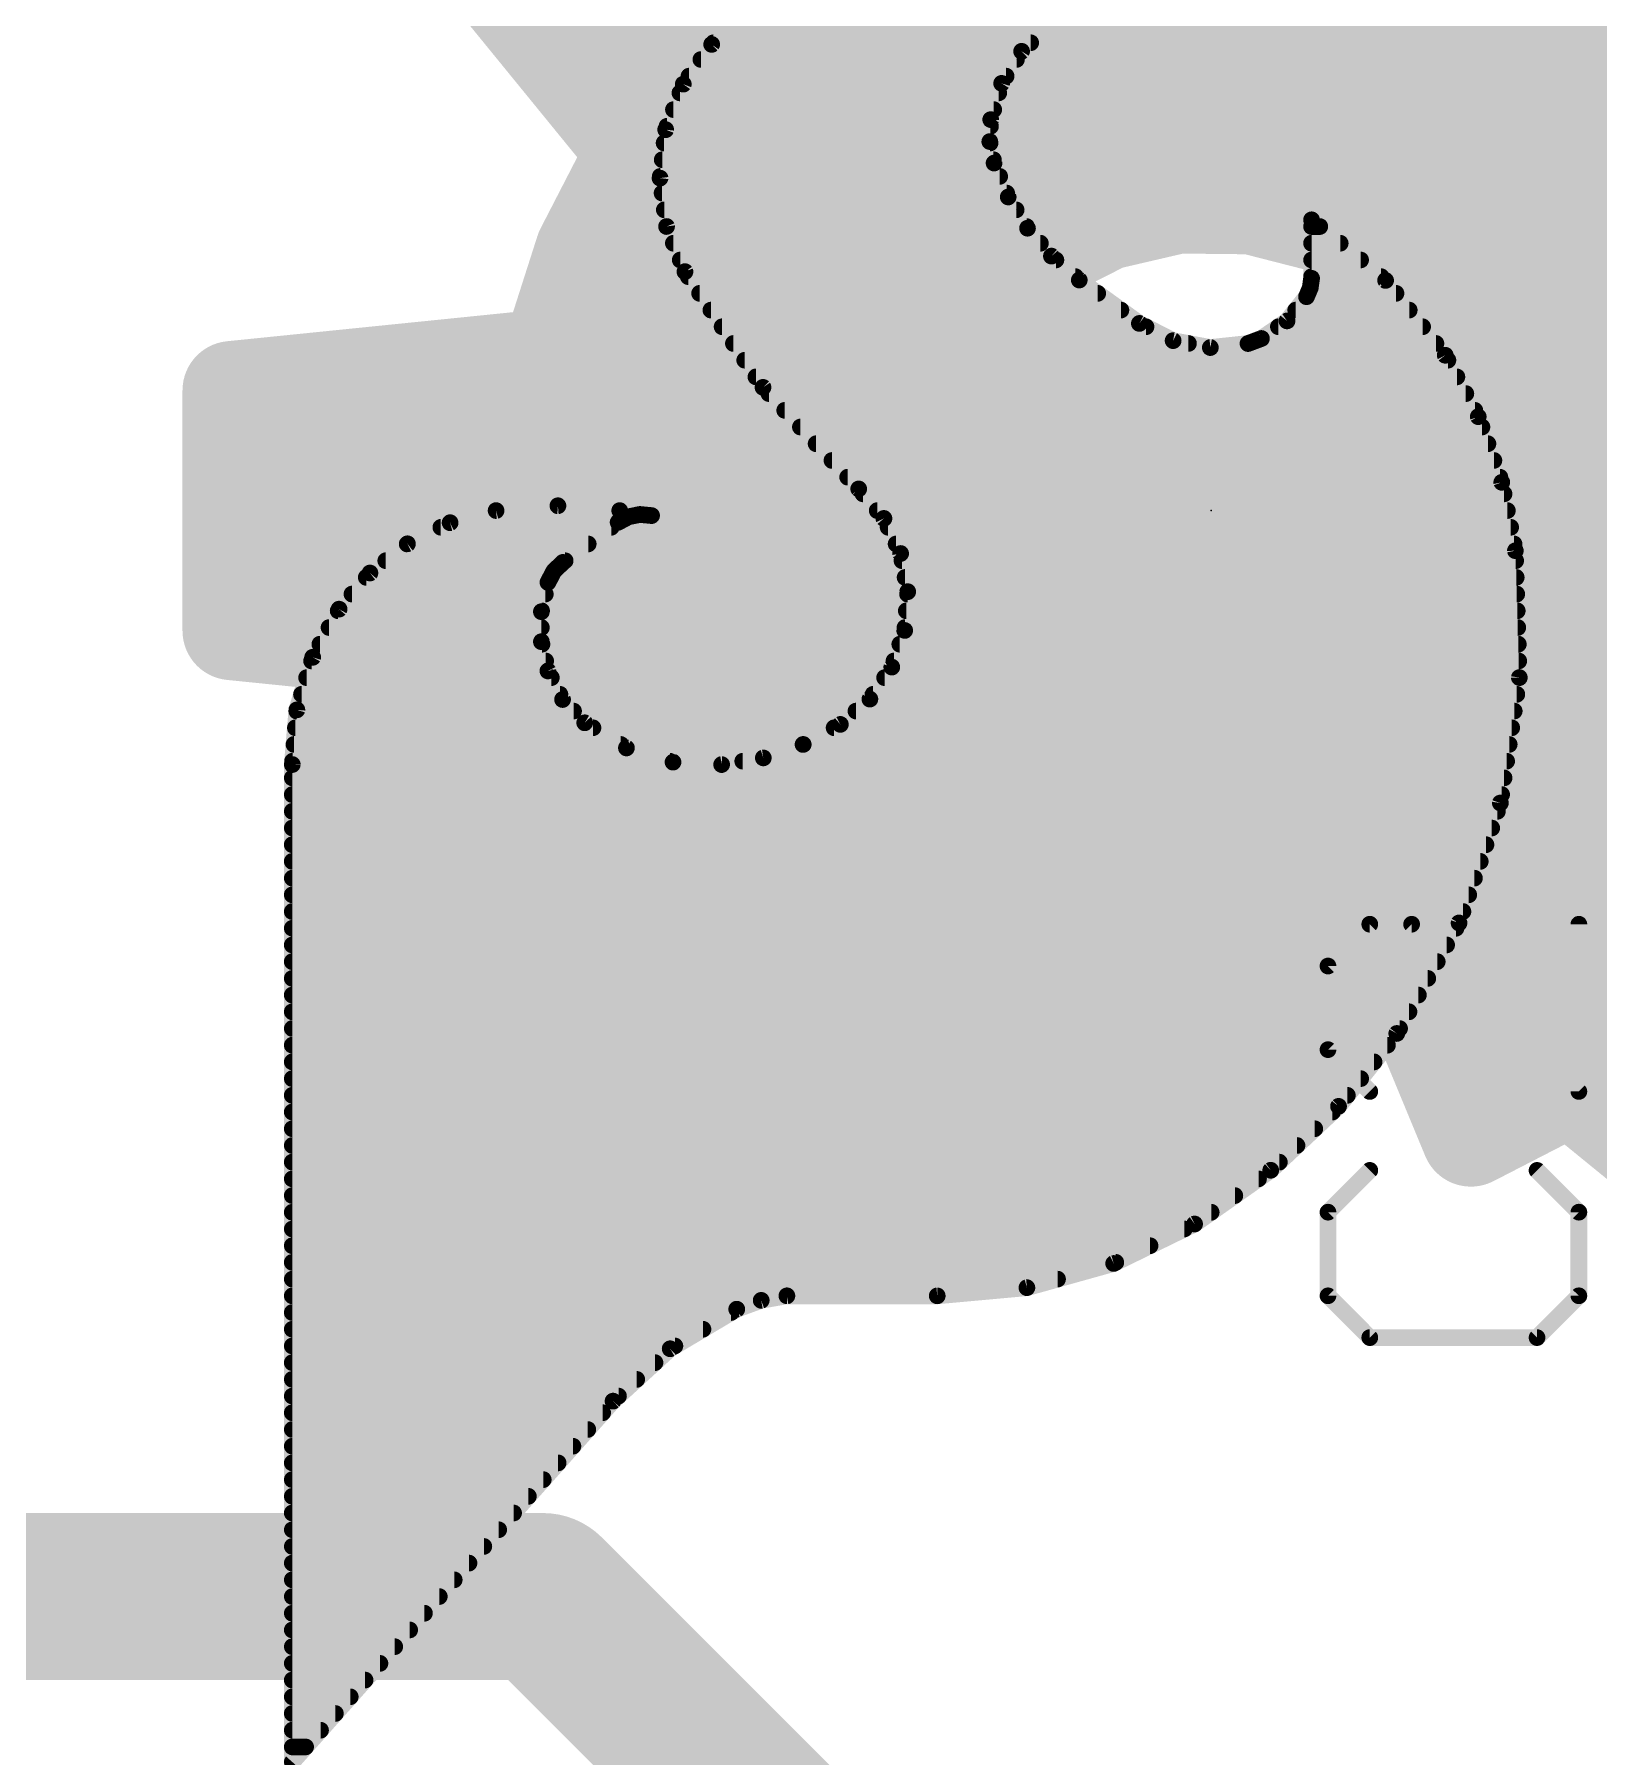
# Model space of a CAD drawing. Extents: x -36 to 72, y -7 to 16.
# Drawn here: x 5.831 to 8.209, y 9.917 to 12.535 of the extents above; entities that cross this region are included whole.
import ezdxf

# ---------------------------------------------------------------- set-up
doc = ezdxf.new("R2010")
doc.units = 0
for name, color, linetype in [('1', 12, 'CONTINUOUS'), ('21', 53, 'CONTINUOUS'), ('22', 53, 'CONTINUOUS'), ('24', 53, 'CONTINUOUS'), ('25', 253, 'CONTINUOUS')]:
    doc.layers.add(name, color=color, linetype=linetype)

msp = doc.modelspace()

# ---------------------------------------------------------------- linework, layer by layer
at = {"layer": '1', "const_width": 0.254}
for points in [[(5.08, 10.16), (6.604, 10.16)], [(6.604, 10.16), (7.12, 9.644)]]:
    msp.add_lwpolyline(points, dxfattribs=at)
at = {"layer": '1', "const_width": 0.127}
for points in [[(6.6489, 10.2049, 1), (6.5591, 10.1151)], [(6.604, 10.0965, 1), (6.604, 10.2235)]]:
    msp.add_lwpolyline(points, format="xyb", dxfattribs=at)
at = {"layer": '21', "const_width": 0.0254}
for points in [[(6.9302, 12.5856), (6.8606, 12.5197)], [(7.3317, 12.5093), (7.3737, 12.5485)], [(6.8606, 12.5197), (6.8175, 12.4593)], [(6.8632, 12.5222), (7.3456, 12.5222)], [(7.3014, 12.4604), (7.3317, 12.5093)], [(6.8442, 12.4968), (7.324, 12.4968)], [(6.8175, 12.4593), (6.7907, 12.3901)], [(6.8261, 12.4714), (7.3082, 12.4714)], [(7.2848, 12.4054), (7.3014, 12.4604)], [(6.8123, 12.446), (7.297, 12.446)], [(6.8025, 12.4206), (7.2894, 12.4206)], [(7.2834, 12.372), (7.2848, 12.4054)], [(6.7907, 12.3901), (6.7821, 12.3164)], [(6.7927, 12.3952), (7.2844, 12.3952)], [(7.2899, 12.3393), (7.2834, 12.372)], [(6.7883, 12.3698), (7.2838, 12.3698)], [(6.7824, 12.319), (7.2984, 12.319)], [(6.7854, 12.3444), (7.2889, 12.3444)], [(7.3114, 12.2878), (7.2899, 12.3393)], [(6.7821, 12.3164), (6.792, 12.2429)], [(6.7852, 12.2936), (7.309, 12.2936)], [(6.7886, 12.2682), (7.3235, 12.2682)], [(7.3407, 12.2403), (7.3114, 12.2878)], [(6.792, 12.2429), (6.82, 12.1742)], [(6.7921, 12.2428), (7.3392, 12.2428)], [(7.377, 12.1979), (7.3407, 12.2403)], [(7.8851, 12.1609), (7.7725, 12.253)], [(7.7725, 12.253), (7.7725, 12.1641)], [(7.7725, 12.2428), (7.785, 12.2428)], [(6.8024, 12.2174), (7.3603, 12.2174)], [(7.7725, 12.2174), (7.816, 12.2174)], [(6.8128, 12.192), (7.3839, 12.192)], [(7.4194, 12.1615), (7.377, 12.1979)], [(7.7725, 12.192), (7.8471, 12.192)], [(6.82, 12.1742), (6.9386, 11.9984)], [(6.8251, 12.1666), (7.4135, 12.1666)], [(7.5108, 12.0955), (7.4194, 12.1615)], [(7.7725, 12.1641), (7.7705, 12.1496)], [(7.7725, 12.1666), (7.8781, 12.1666)], [(6.8423, 12.1412), (7.4475, 12.1412)], [(7.7648, 12.1361), (7.7352, 12.0994)], [(7.7705, 12.1496), (7.7648, 12.1361)], [(7.767, 12.1412), (7.9008, 12.1412)], [(7.9757, 12.0472), (7.8851, 12.1609)], [(6.8594, 12.1158), (7.4827, 12.1158)], [(7.7484, 12.1158), (7.921, 12.1158)], [(6.8765, 12.0904), (7.5208, 12.0904)], [(7.5621, 12.0693), (7.5108, 12.0955)], [(7.7352, 12.0994), (7.6963, 12.0726)], [(7.7221, 12.0904), (7.9413, 12.0904)], [(6.8937, 12.065), (7.5854, 12.065)], [(7.6187, 12.0589), (7.5621, 12.0693)], [(7.6759, 12.065), (7.6187, 12.0589)], [(7.6963, 12.0726), (7.6759, 12.065)], [(7.6759, 12.065), (7.9615, 12.065)], [(6.9108, 12.0396), (7.9798, 12.0396)], [(8.0258, 11.9538), (7.9757, 12.0472)], [(6.9279, 12.0142), (7.9934, 12.0142)], [(6.9386, 11.9984), (7.0841, 11.844)], [(6.9476, 11.9888), (8.007, 11.9888)], [(6.9716, 11.9634), (8.0207, 11.9634)], [(8.0616, 11.854), (8.0258, 11.9538)], [(6.9955, 11.938), (8.0315, 11.938)], [(7.0194, 11.9126), (8.0406, 11.9126)], [(7.0434, 11.8872), (8.0497, 11.8872)], [(7.0673, 11.8618), (8.0588, 11.8618)], [(8.0823, 11.75), (8.0616, 11.854)], [(7.0841, 11.844), (7.1224, 11.7991)], [(7.0906, 11.8364), (8.0651, 11.8364)], [(6.5329, 11.811), (6.463, 11.7926)], [(6.6269, 11.8184), (6.5329, 11.811)], [(6.5329, 11.811), (6.7209, 11.811)], [(6.7209, 11.811), (6.6269, 11.8184)], [(6.7184, 11.7932), (6.7341, 11.8016)], [(6.7692, 11.8034), (6.7209, 11.811)], [(6.7341, 11.8016), (6.7515, 11.8051)], [(6.7515, 11.8051), (6.7692, 11.8034)], [(7.1122, 11.811), (8.0702, 11.811)], [(7.1224, 11.7991), (7.1479, 11.7458)], [(6.463, 11.7926), (6.3982, 11.7605)], [(6.4489, 11.7856), (6.7079, 11.7856)], [(6.6345, 11.7323), (6.7184, 11.7932)], [(7.1288, 11.7856), (8.0752, 11.7856)], [(6.3982, 11.7605), (6.3412, 11.7161)], [(6.3978, 11.7602), (6.6729, 11.7602)], [(7.141, 11.7602), (8.0803, 11.7602)], [(7.1479, 11.7458), (7.1586, 11.6877)], [(8.0883, 11.5572), (8.0823, 11.75)], [(6.3652, 11.7348), (6.6379, 11.7348)], [(6.6117, 11.7018), (6.6207, 11.7189)], [(6.6207, 11.7189), (6.6345, 11.7323)], [(7.1499, 11.7348), (8.0828, 11.7348)], [(6.3412, 11.7161), (6.2942, 11.6611)], [(6.3355, 11.7094), (6.6157, 11.7094)], [(6.6018, 11.6573), (6.6117, 11.7018)], [(7.1546, 11.7094), (8.0836, 11.7094)], [(6.3138, 11.684), (6.6077, 11.684)], [(7.1586, 11.6877), (7.154, 11.6288)], [(7.1584, 11.684), (8.0844, 11.684)], [(6.2942, 11.6611), (6.2541, 11.5879)], [(6.2928, 11.6586), (6.6021, 11.6586)], [(6.6018, 11.6117), (6.6018, 11.6573)], [(7.1564, 11.6586), (8.0852, 11.6586)], [(6.2789, 11.6332), (6.6018, 11.6332)], [(6.6117, 11.5672), (6.6018, 11.6117)], [(7.154, 11.6288), (7.1344, 11.5731)], [(7.1544, 11.6332), (8.086, 11.6332)], [(6.2541, 11.5879), (6.2301, 11.508)], [(6.265, 11.6078), (6.6026, 11.6078)], [(7.1466, 11.6078), (8.0868, 11.6078)], [(6.2524, 11.5824), (6.6083, 11.5824)], [(6.6339, 11.5237), (6.6117, 11.5672)], [(7.1344, 11.5731), (7.101, 11.5244)], [(7.1377, 11.5824), (8.0875, 11.5824)], [(6.2448, 11.557), (6.6169, 11.557)], [(7.1234, 11.557), (8.0883, 11.557)], [(8.0595, 11.3665), (8.0883, 11.5572)], [(6.2301, 11.508), (6.2231, 11.4249)], [(6.2371, 11.5316), (6.6299, 11.5316)], [(6.6676, 11.4884), (6.6339, 11.5237)], [(7.101, 11.5244), (7.0562, 11.4859)], [(7.106, 11.5316), (8.0845, 11.5316)], [(6.2278, 11.4808), (6.6802, 11.4808)], [(6.2299, 11.5062), (6.6507, 11.5062)], [(6.731, 11.4502), (6.6676, 11.4884)], [(7.0562, 11.4859), (6.9998, 11.4555)], [(7.0467, 11.4808), (8.0768, 11.4808)], [(7.0799, 11.5062), (8.0806, 11.5062)], [(6.2257, 11.4554), (6.7224, 11.4554)], [(6.9998, 11.4555), (6.9391, 11.435)], [(6.9995, 11.4554), (8.0729, 11.4554)], [(6.2235, 11.43), (6.7972, 11.43)], [(6.8018, 11.4286), (6.731, 11.4502)], [(6.8758, 11.4249), (6.8018, 11.4286)], [(6.9391, 11.435), (6.8758, 11.4249)], [(6.9078, 11.43), (8.0691, 11.43)], [(6.2231, 11.4249), (6.2231, 9.9085)], [(6.2231, 11.4046), (8.0652, 11.4046)], [(6.2231, 11.3792), (8.0614, 11.3792)], [(6.2231, 11.3538), (8.0551, 11.3538)], [(7.9967, 11.1841), (8.0595, 11.3665)], [(6.2231, 11.3284), (8.0464, 11.3284)], [(6.2231, 11.303), (8.0376, 11.303)], [(6.2231, 11.2776), (8.0289, 11.2776)], [(6.2231, 11.2522), (8.0201, 11.2522)], [(6.2231, 11.2268), (8.0114, 11.2268)], [(6.2231, 11.2014), (8.0026, 11.2014)], [(6.2231, 11.176), (7.9921, 11.176)], [(7.902, 11.016), (7.9967, 11.1841)], [(6.2231, 11.1506), (7.9778, 11.1506)], [(6.2231, 11.1252), (7.9635, 11.1252)], [(6.2231, 11.0998), (7.9492, 11.0998)], [(6.2231, 11.0744), (7.9349, 11.0744)], [(6.2231, 11.049), (7.9206, 11.049)], [(6.2231, 11.0236), (7.9063, 11.0236)], [(7.8136, 10.9053), (7.902, 11.016)], [(6.2231, 10.9982), (7.8878, 10.9982)], [(6.2231, 10.9728), (7.8675, 10.9728)], [(6.2231, 10.9474), (7.8472, 10.9474)], [(6.2231, 10.922), (7.8269, 10.922)], [(7.7104, 10.8081), (7.8136, 10.9053)], [(6.2231, 10.8966), (7.8043, 10.8966)], [(6.2231, 10.8712), (7.7774, 10.8712)], [(6.2231, 10.8458), (7.7504, 10.8458)], [(6.2231, 10.8204), (7.7235, 10.8204)], [(7.5947, 10.7264), (7.7104, 10.8081)], [(6.2231, 10.795), (7.6919, 10.795)], [(6.2231, 10.7696), (7.6559, 10.7696)], [(6.2231, 10.7442), (7.6199, 10.7442)], [(7.4717, 10.6664), (7.5947, 10.7264)], [(6.2231, 10.7188), (7.5791, 10.7188)], [(6.2231, 10.6934), (7.527, 10.6934)], [(6.2231, 10.668), (7.4749, 10.668)], [(7.3398, 10.6296), (7.4717, 10.6664)], [(6.2231, 10.6426), (7.3864, 10.6426)], [(6.2231, 10.6172), (7.2035, 10.6172)], [(6.9359, 10.6104), (6.9749, 10.6172)], [(6.9749, 10.6172), (7.2035, 10.6172)], [(7.2035, 10.6172), (7.3398, 10.6296)], [(6.2231, 10.5918), (6.8901, 10.5918)], [(6.7975, 10.5367), (6.8987, 10.5969)], [(6.8987, 10.5969), (6.9359, 10.6104)], [(6.2231, 10.5664), (6.8474, 10.5664)], [(6.2231, 10.541), (6.8047, 10.541)], [(6.2231, 10.5156), (6.7744, 10.5156)], [(6.7107, 10.4572), (6.7975, 10.5367)], [(6.2231, 10.4902), (6.7467, 10.4902)], [(6.2231, 10.4648), (6.719, 10.4648)], [(6.2231, 9.9085), (6.7107, 10.4572)], [(6.2231, 10.4394), (6.6949, 10.4394)], [(6.2231, 10.414), (6.6723, 10.414)], [(6.2231, 10.3886), (6.6497, 10.3886)], [(6.2231, 10.3632), (6.6272, 10.3632)], [(6.2231, 10.3378), (6.6046, 10.3378)], [(6.2231, 10.3124), (6.582, 10.3124)], [(6.2231, 10.287), (6.5595, 10.287)], [(6.2231, 10.2616), (6.5369, 10.2616)], [(6.2231, 10.2362), (6.5143, 10.2362)], [(6.2231, 10.2108), (6.4917, 10.2108)], [(6.2231, 10.1854), (6.4692, 10.1854)], [(6.2231, 10.16), (6.4466, 10.16)], [(6.2231, 10.1346), (6.424, 10.1346)], [(6.2231, 10.1092), (6.4015, 10.1092)], [(6.2231, 10.0838), (6.3789, 10.0838)], [(6.2231, 10.0584), (6.3563, 10.0584)], [(6.2231, 10.033), (6.3337, 10.033)], [(6.2231, 10.0076), (6.3112, 10.0076)], [(6.2231, 9.9822), (6.2886, 9.9822)], [(6.2231, 9.9568), (6.266, 9.9568)], [(6.2231, 9.9314), (6.2434, 9.9314)]]:
    msp.add_lwpolyline(points, dxfattribs=at)
at = {"layer": '21', "const_width": 0.0127}
for points in [[(6.8562, 12.5243, 1), (6.865, 12.5151)], [(6.8658, 12.516, 1), (6.8554, 12.5234)], [(6.8632, 12.5285, 1), (6.8632, 12.5159)], [(7.3274, 12.5139, 1), (7.3361, 12.5046)], [(7.3371, 12.5059, 1), (7.3263, 12.5126)], [(7.3456, 12.5159, 1), (7.3456, 12.5285)], [(6.8442, 12.5031, 1), (6.8442, 12.4905)], [(7.324, 12.4905, 1), (7.324, 12.5031)], [(6.8123, 12.463, 1), (6.8226, 12.4556)], [(6.8234, 12.457, 1), (6.8115, 12.4616)], [(6.8261, 12.4778, 1), (6.8261, 12.4651)], [(7.296, 12.4638, 1), (7.3068, 12.4571)], [(7.3075, 12.4586, 1), (7.2953, 12.4623)], [(7.3082, 12.4651, 1), (7.3082, 12.4778)], [(6.8123, 12.4523, 1), (6.8123, 12.4397)], [(7.297, 12.4397, 1), (7.297, 12.4523)], [(6.8025, 12.4269, 1), (6.8025, 12.4143)], [(7.2911, 12.4051, 1), (7.2785, 12.4057)], [(7.2787, 12.4072, 1), (7.2909, 12.4036)], [(7.2894, 12.4143, 1), (7.2894, 12.4269)], [(6.797, 12.3894, 1), (6.7844, 12.3909)], [(6.7848, 12.3924, 1), (6.7967, 12.3878)], [(6.7927, 12.4016, 1), (6.7927, 12.3889)], [(7.2896, 12.3733, 1), (7.2772, 12.3708)], [(7.2844, 12.3889, 1), (7.2844, 12.4016)], [(6.7883, 12.3762, 1), (6.7883, 12.3635)], [(7.277, 12.3723, 1), (7.2897, 12.3718)], [(7.2838, 12.3635, 1), (7.2838, 12.3762)], [(6.7824, 12.3254, 1), (6.7824, 12.3127)], [(6.7854, 12.3507, 1), (6.7854, 12.3381)], [(7.2958, 12.3417, 1), (7.284, 12.3369)], [(7.2837, 12.3381, 1), (7.2961, 12.3405)], [(7.2889, 12.3381, 1), (7.2889, 12.3507)], [(7.2984, 12.3127, 1), (7.2984, 12.3254)], [(6.7884, 12.3173, 1), (6.7758, 12.3156)], [(6.7758, 12.3172, 1), (6.7884, 12.3157)], [(6.7852, 12.3, 1), (6.7852, 12.2873)], [(7.309, 12.2873, 1), (7.309, 12.3)], [(6.7886, 12.2745, 1), (6.7886, 12.2619)], [(7.3168, 12.2911, 1), (7.306, 12.2845)], [(7.3055, 12.2853, 1), (7.3172, 12.2902)], [(7.3235, 12.2619, 1), (7.3235, 12.2745)], [(6.7979, 12.2453, 1), (6.7862, 12.2405)], [(6.7921, 12.2492, 1), (6.7921, 12.2365)], [(7.3455, 12.2444, 1), (7.3359, 12.2362)], [(7.3392, 12.2365, 1), (7.3392, 12.2492)], [(7.7789, 12.253, 1), (7.7661, 12.253)], [(7.7765, 12.2579, 1), (7.7685, 12.2481)], [(7.7725, 12.2492, 1), (7.7725, 12.2365)], [(7.785, 12.2365, 1), (7.785, 12.2492)], [(6.7857, 12.2421, 1), (6.7983, 12.2438)], [(6.8024, 12.2238, 1), (6.8024, 12.2111)], [(7.3353, 12.237, 1), (7.3461, 12.2436)], [(7.3603, 12.2111, 1), (7.3603, 12.2238)], [(7.7725, 12.2238, 1), (7.7725, 12.2111)], [(7.816, 12.2111, 1), (7.816, 12.2238)], [(6.8128, 12.1983, 1), (6.8128, 12.1857)], [(7.3812, 12.2027, 1), (7.3729, 12.1931)], [(7.3722, 12.1938, 1), (7.3819, 12.202)], [(7.3839, 12.1857, 1), (7.3839, 12.1983)], [(7.7725, 12.1983, 1), (7.7725, 12.1857)], [(7.8471, 12.1857, 1), (7.8471, 12.1983)], [(6.8253, 12.1778, 1), (6.8147, 12.1706)], [(6.8141, 12.1718, 1), (6.8259, 12.1766)], [(6.8251, 12.173, 1), (6.8251, 12.1603)], [(7.4135, 12.1603, 1), (7.4135, 12.173)], [(7.7725, 12.173, 1), (7.7725, 12.1603)], [(7.7788, 12.1632, 1), (7.7662, 12.165)], [(7.8781, 12.1603, 1), (7.8781, 12.173)], [(6.8423, 12.1476, 1), (6.8423, 12.1349)], [(7.4231, 12.1666, 1), (7.4157, 12.1564)], [(7.4153, 12.1567, 1), (7.4235, 12.1663)], [(7.4475, 12.1349, 1), (7.4475, 12.1476)], [(7.7697, 12.1321, 1), (7.7599, 12.1401)], [(7.767, 12.1476, 1), (7.767, 12.1349)], [(7.7642, 12.1504, 1), (7.7768, 12.1487)], [(7.7764, 12.1471, 1), (7.7647, 12.1521)], [(7.7661, 12.1641, 1), (7.7789, 12.1641)], [(7.89, 12.1649, 1), (7.8801, 12.157)], [(7.881, 12.156, 1), (7.8891, 12.1658)], [(7.9008, 12.1349, 1), (7.9008, 12.1476)], [(6.8594, 12.1221, 1), (6.8594, 12.1095)], [(7.4827, 12.1095, 1), (7.4827, 12.1221)], [(7.7484, 12.1221, 1), (7.7484, 12.1095)], [(7.759, 12.1386, 1), (7.7706, 12.1336)], [(7.921, 12.1095, 1), (7.921, 12.1221)], [(6.8765, 12.0968, 1), (6.8765, 12.0841)], [(7.5137, 12.1012, 1), (7.5079, 12.0898)], [(7.5071, 12.0904, 1), (7.5145, 12.1006)], [(7.5208, 12.0841, 1), (7.5208, 12.0968)], [(7.7221, 12.0968, 1), (7.7221, 12.0841)], [(7.7302, 12.1034, 1), (7.7401, 12.0954)], [(7.7388, 12.0941, 1), (7.7316, 12.1046)], [(7.9413, 12.0841, 1), (7.9413, 12.0968)], [(6.8937, 12.0714, 1), (6.8937, 12.0587)], [(7.5632, 12.0756, 1), (7.5609, 12.0631)], [(7.5592, 12.0637, 1), (7.565, 12.075)], [(7.5854, 12.0587, 1), (7.5854, 12.0714)], [(7.618, 12.0652, 1), (7.6193, 12.0525)], [(7.6175, 12.0526, 1), (7.6198, 12.0651)], [(7.6759, 12.0714, 1), (7.6759, 12.0587)], [(7.6737, 12.071, 1), (7.6781, 12.059)], [(7.6766, 12.0587, 1), (7.6752, 12.0713)], [(7.6927, 12.0778, 1), (7.6999, 12.0674)], [(7.6985, 12.0666, 1), (7.6941, 12.0786)], [(7.9615, 12.0587, 1), (7.9615, 12.0714)], [(6.9108, 12.0459, 1), (6.9108, 12.0333)], [(7.9813, 12.0502, 1), (7.9701, 12.0442)], [(7.9707, 12.0432, 1), (7.9807, 12.0512)], [(7.9798, 12.0333, 1), (7.9798, 12.0459)], [(6.9279, 12.0206, 1), (6.9279, 12.0079)], [(7.9934, 12.0079, 1), (7.9934, 12.0206)], [(6.9432, 12.0027, 1), (6.934, 11.994)], [(6.9334, 11.9948, 1), (6.9439, 12.0019)], [(6.9476, 11.9952, 1), (6.9476, 11.9825)], [(8.007, 11.9825, 1), (8.007, 11.9952)], [(6.9716, 11.9697, 1), (6.9716, 11.9571)], [(8.0318, 11.9559, 1), (8.0199, 11.9516)], [(8.0207, 11.9571, 1), (8.0207, 11.9697)], [(6.9955, 11.9444, 1), (6.9955, 11.9317)], [(8.0202, 11.9508, 1), (8.0314, 11.9568)], [(8.0315, 11.9317, 1), (8.0315, 11.9444)], [(7.0194, 11.919, 1), (7.0194, 11.9063)], [(8.0406, 11.9063, 1), (8.0406, 11.919)], [(7.0434, 11.8935, 1), (7.0434, 11.8809)], [(8.0497, 11.8809, 1), (8.0497, 11.8935)], [(7.0673, 11.8681, 1), (7.0673, 11.8555)], [(8.0679, 11.8552, 1), (8.0554, 11.8527)], [(8.0557, 11.8518, 1), (8.0676, 11.8561)], [(8.0588, 11.8555, 1), (8.0588, 11.8681)], [(7.0889, 11.8481, 1), (7.0793, 11.8399)], [(7.0795, 11.8396, 1), (7.0887, 11.8484)], [(7.0906, 11.8428, 1), (7.0906, 11.8301)], [(8.0651, 11.8301, 1), (8.0651, 11.8428)], [(6.5324, 11.8173, 1), (6.5334, 11.8047)], [(6.5329, 11.8173, 1), (6.5329, 11.8047)], [(6.5345, 11.8049, 1), (6.5313, 11.8171)], [(6.6274, 11.8247, 1), (6.6264, 11.812)], [(6.6274, 11.812, 1), (6.6264, 11.8247)], [(6.7219, 11.8173, 1), (6.7199, 11.8047)], [(6.7204, 11.8047, 1), (6.7214, 11.8173)], [(6.7209, 11.8047, 1), (6.7209, 11.8173)], [(6.7328, 11.8078, 1), (6.7353, 11.7954)], [(6.7371, 11.796, 1), (6.7311, 11.8072)], [(6.7521, 11.8114, 1), (6.7509, 11.7988)], [(6.7528, 11.7989, 1), (6.7502, 11.8113)], [(6.7682, 11.7971, 1), (6.7702, 11.8097)], [(6.7686, 11.7971, 1), (6.7698, 11.8097)], [(7.1122, 11.8173, 1), (7.1122, 11.8047)], [(7.1282, 11.8018, 1), (7.1167, 11.7963)], [(7.1176, 11.7949, 1), (7.1273, 11.8032)], [(8.0702, 11.8047, 1), (8.0702, 11.8173)], [(6.4489, 11.7919, 1), (6.4489, 11.7793)], [(6.4614, 11.7987, 1), (6.4646, 11.7864)], [(6.4658, 11.7869, 1), (6.4602, 11.7983)], [(6.7079, 11.7793, 1), (6.7079, 11.7919)], [(6.7154, 11.7988, 1), (6.7214, 11.7876)], [(6.7221, 11.7881, 1), (6.7147, 11.7983)], [(7.1288, 11.7919, 1), (7.1288, 11.7793)], [(8.0752, 11.7793, 1), (8.0752, 11.7919)], [(6.3978, 11.7666, 1), (6.3978, 11.7539)], [(6.3954, 11.7662, 1), (6.401, 11.7548)], [(6.4021, 11.7555, 1), (6.3943, 11.7655)], [(6.6729, 11.7539, 1), (6.6729, 11.7666)], [(7.141, 11.7666, 1), (7.141, 11.7539)], [(7.1541, 11.7469, 1), (7.1416, 11.7446)], [(8.0886, 11.7502, 1), (8.076, 11.7498)], [(8.0761, 11.7488, 1), (8.0885, 11.7512)], [(8.0803, 11.7539, 1), (8.0803, 11.7666)], [(6.3652, 11.7411, 1), (6.3652, 11.7285)], [(6.6163, 11.7234, 1), (6.6251, 11.7143)], [(6.6263, 11.7159, 1), (6.6151, 11.7218)], [(6.6308, 11.7374, 1), (6.6382, 11.7272)], [(6.6389, 11.7278, 1), (6.6301, 11.7368)], [(6.6379, 11.7285, 1), (6.6379, 11.7411)], [(7.1421, 11.743, 1), (7.1536, 11.7485)], [(7.1499, 11.7411, 1), (7.1499, 11.7285)], [(8.0828, 11.7285, 1), (8.0828, 11.7411)], [(6.3355, 11.7157, 1), (6.3355, 11.7031)], [(6.3373, 11.7211, 1), (6.3451, 11.7111)], [(6.346, 11.712, 1), (6.3363, 11.7202)], [(6.6061, 11.7048, 1), (6.6173, 11.6988)], [(6.6179, 11.7004, 1), (6.6055, 11.7032)], [(6.6157, 11.7031, 1), (6.6157, 11.7157)], [(7.1546, 11.7157, 1), (7.1546, 11.7031)], [(8.0836, 11.7031, 1), (8.0836, 11.7157)], [(6.3138, 11.6904, 1), (6.3138, 11.6777)], [(6.6077, 11.6777, 1), (6.6077, 11.6904)], [(7.1584, 11.6904, 1), (7.1584, 11.6777)], [(7.165, 11.6872, 1), (7.1523, 11.6882)], [(7.1524, 11.6865, 1), (7.1649, 11.6888)], [(8.0844, 11.6777, 1), (8.0844, 11.6904)], [(6.2928, 11.6649, 1), (6.2928, 11.6523)], [(6.2894, 11.6652, 1), (6.299, 11.657)], [(6.2998, 11.658, 1), (6.2886, 11.6642)], [(6.6081, 11.6573, 1), (6.5954, 11.6573)], [(6.5956, 11.6587, 1), (6.608, 11.6559)], [(6.6021, 11.6523, 1), (6.6021, 11.6649)], [(7.1564, 11.6649, 1), (7.1564, 11.6523)], [(8.0852, 11.6523, 1), (8.0852, 11.6649)], [(6.2789, 11.6395, 1), (6.2789, 11.6269)], [(6.608, 11.6131, 1), (6.5956, 11.6103)], [(6.6018, 11.6269, 1), (6.6018, 11.6395)], [(7.1477, 11.6293, 1), (7.1604, 11.6283)], [(7.1544, 11.6395, 1), (7.1544, 11.6269)], [(7.16, 11.6267, 1), (7.1481, 11.6309)], [(8.086, 11.6269, 1), (8.086, 11.6395)], [(6.2602, 11.5861, 1), (6.248, 11.5898)], [(6.265, 11.6142, 1), (6.265, 11.6015)], [(6.5954, 11.6117, 1), (6.6081, 11.6117)], [(6.6026, 11.6015, 1), (6.6026, 11.6142)], [(7.1466, 11.6142, 1), (7.1466, 11.6015)], [(8.0868, 11.6015, 1), (8.0868, 11.6142)], [(6.2524, 11.5887, 1), (6.2524, 11.5761)], [(6.2485, 11.591, 1), (6.2597, 11.5849)], [(6.6174, 11.5701, 1), (6.606, 11.5643)], [(6.6055, 11.5658, 1), (6.6179, 11.5686)], [(6.6083, 11.5761, 1), (6.6083, 11.5887)], [(7.1284, 11.5752, 1), (7.1404, 11.571)], [(7.1396, 11.5695, 1), (7.1292, 11.5767)], [(7.1377, 11.5887, 1), (7.1377, 11.5761)], [(8.0875, 11.5761, 1), (8.0875, 11.5887)], [(6.2448, 11.5633, 1), (6.2448, 11.5507)], [(6.6169, 11.5507, 1), (6.6169, 11.5633)], [(7.1234, 11.5633, 1), (7.1234, 11.5507)], [(8.082, 11.557, 1), (8.0947, 11.5574)], [(8.0946, 11.5562, 1), (8.0821, 11.5581)], [(8.0883, 11.5507, 1), (8.0883, 11.5633)], [(6.2364, 11.5075, 1), (6.2237, 11.5086)], [(6.2371, 11.538, 1), (6.2371, 11.5253)], [(6.6385, 11.5281, 1), (6.6293, 11.5194)], [(6.6283, 11.5209, 1), (6.6396, 11.5266)], [(6.6299, 11.5253, 1), (6.6299, 11.538)], [(7.0958, 11.5279, 1), (7.1063, 11.5208)], [(7.1052, 11.5195, 1), (7.0969, 11.5292)], [(7.106, 11.538, 1), (7.106, 11.5253)], [(8.0845, 11.5253, 1), (8.0845, 11.538)], [(6.2299, 11.5125, 1), (6.2299, 11.4999)], [(6.224, 11.5099, 1), (6.2361, 11.5062)], [(6.6507, 11.4999, 1), (6.6507, 11.5125)], [(6.6709, 11.4938, 1), (6.6643, 11.483)], [(6.663, 11.484, 1), (6.6722, 11.4928)], [(7.0521, 11.4907, 1), (7.0603, 11.4811)], [(7.0592, 11.4803, 1), (7.0532, 11.4915)], [(7.0799, 11.5125, 1), (7.0799, 11.4999)], [(8.0806, 11.4999, 1), (8.0806, 11.5125)], [(6.2257, 11.4618, 1), (6.2257, 11.4491)], [(6.2278, 11.4871, 1), (6.2278, 11.4745)], [(6.6802, 11.4745, 1), (6.6802, 11.4871)], [(6.7224, 11.4491, 1), (6.7224, 11.4618)], [(6.9995, 11.4618, 1), (6.9995, 11.4491)], [(6.9968, 11.4611, 1), (7.0028, 11.4499)], [(7.0018, 11.4495, 1), (6.9978, 11.4615)], [(7.0467, 11.4871, 1), (7.0467, 11.4745)], [(8.0729, 11.4491, 1), (8.0729, 11.4618)], [(8.0768, 11.4745, 1), (8.0768, 11.4871)], [(6.2235, 11.4363, 1), (6.2235, 11.4237)], [(6.7329, 11.4563, 1), (6.7292, 11.4441)], [(6.7277, 11.4447, 1), (6.7343, 11.4556)], [(6.8022, 11.4349, 1), (6.8015, 11.4222)], [(6.7972, 11.4237, 1), (6.7972, 11.4363)], [(6.9078, 11.4363, 1), (6.9078, 11.4237)], [(6.9371, 11.441, 1), (6.9411, 11.429)], [(6.9401, 11.4287, 1), (6.9381, 11.4412)], [(8.0691, 11.4237, 1), (8.0691, 11.4363)], [(6.2168, 11.4254, 1), (6.2294, 11.4244)], [(6.2231, 11.4109, 1), (6.2231, 11.3983)], [(6.2295, 11.4249, 1), (6.2168, 11.4249)], [(6.8, 11.4225, 1), (6.8037, 11.4346)], [(6.8748, 11.4312, 1), (6.8768, 11.4186)], [(6.8755, 11.4186, 1), (6.8761, 11.4312)], [(8.0652, 11.3983, 1), (8.0652, 11.4109)], [(6.2231, 11.3856, 1), (6.2231, 11.3729)], [(8.0614, 11.3729, 1), (8.0614, 11.3856)], [(6.2231, 11.3601, 1), (6.2231, 11.3475)], [(8.0532, 11.3674, 1), (8.0658, 11.3655)], [(8.0655, 11.3644, 1), (8.0535, 11.3685)], [(8.0551, 11.3475, 1), (8.0551, 11.3601)], [(6.2231, 11.3347, 1), (6.2231, 11.3221)], [(8.0464, 11.3221, 1), (8.0464, 11.3347)], [(6.2231, 11.3094, 1), (6.2231, 11.2967)], [(8.0376, 11.2967, 1), (8.0376, 11.3094)], [(6.2231, 11.284, 1), (6.2231, 11.2713)], [(8.0289, 11.2713, 1), (8.0289, 11.284)], [(6.2231, 11.2585, 1), (6.2231, 11.2459)], [(8.0201, 11.2459, 1), (8.0201, 11.2585)], [(6.2231, 11.2332, 1), (6.2231, 11.2205)], [(8.0114, 11.2205, 1), (8.0114, 11.2332)], [(6.2231, 11.2078, 1), (6.2231, 11.1951)], [(8.0026, 11.1951, 1), (8.0026, 11.2078)], [(6.2231, 11.1823, 1), (6.2231, 11.1697)], [(7.9907, 11.1861, 1), (8.0027, 11.182)], [(8.0022, 11.181, 1), (7.9911, 11.1872)], [(7.9921, 11.1697, 1), (7.9921, 11.1823)], [(6.2231, 11.157, 1), (6.2231, 11.1443)], [(7.9778, 11.1443, 1), (7.9778, 11.157)], [(6.2231, 11.1316, 1), (6.2231, 11.1189)], [(7.9635, 11.1189, 1), (7.9635, 11.1316)], [(6.2231, 11.1061, 1), (6.2231, 11.0935)], [(7.9492, 11.0935, 1), (7.9492, 11.1061)], [(6.2231, 11.0808, 1), (6.2231, 11.0681)], [(7.9349, 11.0681, 1), (7.9349, 11.0808)], [(6.2231, 11.0554, 1), (6.2231, 11.0427)], [(7.9206, 11.0427, 1), (7.9206, 11.0554)], [(6.2231, 11.0299, 1), (6.2231, 11.0173)], [(7.8965, 11.0191, 1), (7.9075, 11.0129)], [(7.907, 11.012, 1), (7.897, 11.02)], [(7.9063, 11.0173, 1), (7.9063, 11.0299)], [(6.2231, 11.0046, 1), (6.2231, 10.9919)], [(7.8878, 10.9919, 1), (7.8878, 11.0046)], [(6.2231, 10.9792, 1), (6.2231, 10.9665)], [(7.8675, 10.9665, 1), (7.8675, 10.9792)], [(6.2231, 10.9537, 1), (6.2231, 10.9411)], [(7.8472, 10.9411, 1), (7.8472, 10.9537)], [(6.2231, 10.9284, 1), (6.2231, 10.9157)], [(7.8179, 10.9007, 1), (7.8092, 10.9099)], [(7.8269, 10.9157, 1), (7.8269, 10.9284)], [(6.2231, 10.903, 1), (6.2231, 10.8903)], [(7.8043, 10.8903, 1), (7.8043, 10.903)], [(7.8086, 10.9093, 1), (7.8185, 10.9013)], [(6.2231, 10.8775, 1), (6.2231, 10.8649)], [(7.7774, 10.8649, 1), (7.7774, 10.8775)], [(6.2231, 10.8521, 1), (6.2231, 10.8395)], [(7.7504, 10.8395, 1), (7.7504, 10.8521)], [(6.2231, 10.8268, 1), (6.2231, 10.8141)], [(7.7061, 10.8127, 1), (7.7148, 10.8035)], [(7.7141, 10.8029, 1), (7.7068, 10.8133)], [(7.7235, 10.8141, 1), (7.7235, 10.8268)], [(6.2231, 10.8013, 1), (6.2231, 10.7887)], [(7.6919, 10.7887, 1), (7.6919, 10.8013)], [(6.2231, 10.7759, 1), (6.2231, 10.7633)], [(7.6559, 10.7633, 1), (7.6559, 10.7759)], [(6.2231, 10.7506, 1), (6.2231, 10.7379)], [(7.591, 10.7316, 1), (7.5984, 10.7212)], [(7.5975, 10.7207, 1), (7.5919, 10.7321)], [(7.6199, 10.7379, 1), (7.6199, 10.7506)], [(6.2231, 10.7251, 1), (6.2231, 10.7125)], [(7.5791, 10.7125, 1), (7.5791, 10.7251)], [(6.2231, 10.6997, 1), (6.2231, 10.6871)], [(7.527, 10.6871, 1), (7.527, 10.6997)], [(6.2231, 10.6744, 1), (6.2231, 10.6617)], [(7.4689, 10.6721, 1), (7.4744, 10.6607)], [(7.4734, 10.6603, 1), (7.47, 10.6725)], [(7.4749, 10.6617, 1), (7.4749, 10.6744)], [(6.2231, 10.6489, 1), (6.2231, 10.6363)], [(6.2231, 10.6235, 1), (6.2231, 10.6109)], [(6.9749, 10.6235, 1), (6.9749, 10.6109)], [(6.976, 10.6109, 1), (6.9738, 10.6235)], [(7.2029, 10.6235, 1), (7.2041, 10.6109)], [(7.2035, 10.6109, 1), (7.2035, 10.6235)], [(7.2035, 10.6109, 1), (7.2035, 10.6235)], [(7.3381, 10.6357, 1), (7.3415, 10.6235)], [(7.3404, 10.6233, 1), (7.3392, 10.6359)], [(7.3864, 10.6363, 1), (7.3864, 10.6489)], [(6.2231, 10.5982, 1), (6.2231, 10.5855)], [(6.8901, 10.5855, 1), (6.8901, 10.5982)], [(6.8965, 10.6029, 1), (6.9009, 10.5909)], [(6.9019, 10.5914, 1), (6.8955, 10.6024)], [(6.9348, 10.6166, 1), (6.937, 10.6041)], [(6.9381, 10.6044, 1), (6.9338, 10.6163)], [(6.2231, 10.5727, 1), (6.2231, 10.5601)], [(6.8474, 10.5601, 1), (6.8474, 10.5727)], [(6.2231, 10.5473, 1), (6.2231, 10.5347)], [(6.8047, 10.5347, 1), (6.8047, 10.5473)], [(6.2231, 10.522, 1), (6.2231, 10.5093)], [(6.7744, 10.5093, 1), (6.7744, 10.522)], [(6.7943, 10.5422, 1), (6.8007, 10.5313)], [(6.8018, 10.5321, 1), (6.7932, 10.5414)], [(6.2231, 10.4965, 1), (6.2231, 10.4839)], [(6.7467, 10.4839, 1), (6.7467, 10.4965)], [(6.2231, 10.4711, 1), (6.2231, 10.4585)], [(6.719, 10.4585, 1), (6.719, 10.4711)], [(6.2231, 10.4458, 1), (6.2231, 10.4331)], [(6.6949, 10.4331, 1), (6.6949, 10.4458)], [(6.7064, 10.4619, 1), (6.715, 10.4525)], [(6.7154, 10.453, 1), (6.706, 10.4614)], [(6.2231, 10.4203, 1), (6.2231, 10.4077)], [(6.6723, 10.4077, 1), (6.6723, 10.4203)], [(6.2231, 10.3949, 1), (6.2231, 10.3823)], [(6.6497, 10.3823, 1), (6.6497, 10.3949)], [(6.2231, 10.3696, 1), (6.2231, 10.3569)], [(6.6272, 10.3569, 1), (6.6272, 10.3696)], [(6.2231, 10.3441, 1), (6.2231, 10.3315)], [(6.6046, 10.3315, 1), (6.6046, 10.3441)], [(6.2231, 10.3187, 1), (6.2231, 10.3061)], [(6.582, 10.3061, 1), (6.582, 10.3187)], [(6.2231, 10.2934, 1), (6.2231, 10.2807)], [(6.5595, 10.2807, 1), (6.5595, 10.2934)], [(6.2231, 10.2679, 1), (6.2231, 10.2553)], [(6.5369, 10.2553, 1), (6.5369, 10.2679)], [(6.2231, 10.2425, 1), (6.2231, 10.2299)], [(6.5143, 10.2299, 1), (6.5143, 10.2425)], [(6.2231, 10.2172, 1), (6.2231, 10.2045)], [(6.4917, 10.2045, 1), (6.4917, 10.2172)], [(6.2231, 10.1918, 1), (6.2231, 10.1791)], [(6.4692, 10.1791, 1), (6.4692, 10.1918)], [(6.2231, 10.1663, 1), (6.2231, 10.1537)], [(6.4466, 10.1537, 1), (6.4466, 10.1663)], [(6.2231, 10.141, 1), (6.2231, 10.1283)], [(6.424, 10.1283, 1), (6.424, 10.141)], [(6.2231, 10.1156, 1), (6.2231, 10.1029)], [(6.4015, 10.1029, 1), (6.4015, 10.1156)], [(6.2231, 10.0901, 1), (6.2231, 10.0775)], [(6.3789, 10.0775, 1), (6.3789, 10.0901)], [(6.2231, 10.0648, 1), (6.2231, 10.0521)], [(6.3563, 10.0521, 1), (6.3563, 10.0648)], [(6.2231, 10.0394, 1), (6.2231, 10.0267)], [(6.3337, 10.0267, 1), (6.3337, 10.0394)], [(6.2231, 10.0139, 1), (6.2231, 10.0013)], [(6.3112, 10.0013, 1), (6.3112, 10.0139)], [(6.2231, 9.9886, 1), (6.2231, 9.9759)], [(6.2886, 9.9759, 1), (6.2886, 9.9886)], [(6.2231, 9.9632, 1), (6.2231, 9.9505)], [(6.266, 9.9505, 1), (6.266, 9.9632)], [(6.2231, 9.9377, 1), (6.2231, 9.9251)], [(6.2434, 9.9251, 1), (6.2434, 9.9377)], [(6.2184, 9.9127, 1), (6.2278, 9.9043)]]:
    msp.add_lwpolyline(points, format="xyb", dxfattribs=at)
at = {"layer": '22', "const_width": 0.15}
for points in [[(6.7454, 12.3575), (6.438, 12.7345)], [(6.5477, 12.6), (8.6923, 12.6)], [(6.67, 12.45), (8.57, 12.45)], [(6.6672, 12.2057), (6.7454, 12.3575)], [(6.7158, 12.3), (8.5242, 12.3)], [(7.569, 12.2768), (7.4598, 12.2514)], [(7.6812, 12.2756), (7.569, 12.2768)], [(7.7899, 12.2478), (7.6812, 12.2756)], [(7.4598, 12.2514), (7.3597, 12.2006)], [(7.8889, 12.1949), (7.7899, 12.2478)], [(6.6151, 12.043), (6.6672, 12.2057)], [(7.3597, 12.2006), (7.2745, 12.1276)], [(7.9724, 12.12), (7.8889, 12.1949)], [(6.6494, 12.15), (7.3007, 12.15)], [(7.2745, 12.1276), (7.2092, 12.0364)], [(7.939, 12.15), (8.5906, 12.15)], [(8.0358, 12.0274), (7.9724, 12.12)], [(6.1312, 11.9938), (6.6151, 12.043)], [(7.2092, 12.0364), (7.1673, 11.9323)], [(8.0753, 11.9224), (8.0358, 12.0274)], [(6.1922, 12), (7.1945, 12)], [(8.0461, 12), (9.0478, 12)], [(6.1312, 11.6282), (6.1312, 11.9938)], [(7.1673, 11.9323), (7.1515, 11.8212)], [(8.0888, 11.811), (8.0753, 11.9224)], [(6.1312, 11.85), (7.1556, 11.85)], [(8.0841, 11.85), (9.1088, 11.85)], [(7.1515, 11.8212), (7.1625, 11.7095)], [(8.0759, 11.7016), (8.0888, 11.811)], [(7.1625, 11.7095), (7.1997, 11.6037)], [(6.1312, 11.7), (7.1658, 11.7)], [(8.0377, 11.5982), (8.0759, 11.7016)], [(8.0753, 11.7), (9.1088, 11.7)], [(6.6151, 11.579), (6.1312, 11.6282)], [(7.1997, 11.6037), (7.261, 11.5097)], [(6.6672, 11.4163), (6.6151, 11.579)], [(7.9765, 11.5065), (8.0377, 11.5982)], [(6.6244, 11.55), (7.2347, 11.55)], [(8.0055, 11.55), (8.6156, 11.55)], [(7.261, 11.5097), (7.3428, 11.433)], [(7.8956, 11.4317), (7.9765, 11.5065)], [(7.3428, 11.433), (7.4406, 11.3779)], [(7.7994, 11.3779), (7.8956, 11.4317)], [(6.7454, 11.2645), (6.6672, 11.4163)], [(6.6756, 11.4), (7.4014, 11.4)], [(7.8389, 11.4), (8.5644, 11.4)], [(7.4406, 11.3779), (7.2253, 10.8582)], [(8.0147, 10.8582), (7.7994, 11.3779)], [(6.438, 10.8875), (6.7454, 11.2645)], [(6.7336, 11.25), (7.3876, 11.25)], [(7.8524, 11.25), (8.5064, 11.25)], [(6.6113, 11.1), (7.3255, 11.1)], [(7.9145, 11.1), (8.6287, 11.1)], [(6.489, 10.95), (7.2633, 10.95)], [(7.9767, 10.95), (8.751, 10.95)], [(7.0735, 10.9364), (6.6965, 10.629)], [(7.2253, 10.8582), (7.0735, 10.9364)], [(8.1665, 10.9364), (8.0147, 10.8582)], [(8.5435, 10.629), (8.1665, 10.9364)], [(6.6965, 10.629), (6.438, 10.8875)], [(6.5255, 10.8), (6.9062, 10.8)], [(6.6755, 10.65), (6.7223, 10.65)]]:
    msp.add_lwpolyline(points, dxfattribs=at)
at = {"layer": '22', "const_width": 0.075}
for points in [[(6.5477, 12.6375, 1), (6.5477, 12.5625)], [(6.67, 12.4875, 1), (6.67, 12.4125)], [(6.7787, 12.3403, 1), (6.7121, 12.3747)], [(6.7163, 12.3338, 1), (6.7745, 12.3812)], [(6.7158, 12.3375, 1), (6.7158, 12.2625)], [(7.5694, 12.3143, 1), (7.5686, 12.2393)], [(7.5775, 12.2403, 1), (7.5605, 12.3134)], [(7.6905, 12.3119, 1), (7.6719, 12.2393)], [(7.6808, 12.2381, 1), (7.6816, 12.3131)], [(7.4512, 12.2879, 1), (7.4683, 12.2148)], [(7.4767, 12.2179, 1), (7.4428, 12.2848)], [(7.8076, 12.2808, 1), (7.7722, 12.2147)], [(7.7806, 12.2114, 1), (7.7992, 12.2841)], [(6.7029, 12.1942, 1), (6.6315, 12.2171)], [(6.6338, 12.2228, 1), (6.7005, 12.1885)], [(7.3427, 12.2341, 1), (7.3766, 12.1672)], [(7.3841, 12.1722, 1), (7.3353, 12.2291)], [(7.9139, 12.2228, 1), (7.8639, 12.167)], [(7.8712, 12.1618, 1), (7.9066, 12.228)], [(6.6494, 12.1875, 1), (6.6494, 12.1125)], [(7.305, 12.1057, 1), (7.244, 12.1494)], [(7.3007, 12.1125, 1), (7.3007, 12.1875)], [(7.939, 12.1875, 1), (7.939, 12.1125)], [(7.2501, 12.156, 1), (7.2989, 12.0991)], [(8.0034, 12.1412, 1), (7.9415, 12.0988)], [(7.9474, 12.0921, 1), (7.9975, 12.1479)], [(6.6189, 12.0057, 1), (6.6113, 12.0803)], [(7.1787, 12.0582, 1), (7.2396, 12.0145)], [(7.2439, 12.0224, 1), (7.1744, 12.0504)], [(8.0709, 12.0406, 1), (8.0007, 12.0142)], [(6.1922, 12.0375, 1), (6.1922, 11.9625)], [(6.5794, 12.0544, 1), (6.6508, 12.0316)], [(7.1945, 11.9625, 1), (7.1945, 12.0375)], [(8.0049, 12.0062, 1), (8.0668, 12.0486)], [(8.0461, 12.0375, 1), (8.0461, 11.9625)], [(6.1687, 11.9938, 1), (6.0937, 11.9938)], [(6.1274, 12.0311, 1), (6.135, 11.9565)], [(7.2045, 11.927, 1), (7.1302, 11.9376)], [(8.1126, 11.9269, 1), (8.0381, 11.9179)], [(7.1325, 11.9462, 1), (7.2021, 11.9183)], [(8.0403, 11.9092, 1), (8.1104, 11.9356)], [(6.1312, 11.8875, 1), (6.1312, 11.8125)], [(7.1556, 11.8125, 1), (7.1556, 11.8875)], [(8.0841, 11.8875, 1), (8.0841, 11.8125)], [(7.1888, 11.8248, 1), (7.1141, 11.8175)], [(7.1143, 11.8265, 1), (7.1886, 11.8159)], [(8.126, 11.8066, 1), (8.0516, 11.8154)], [(8.0516, 11.8065, 1), (8.126, 11.8155)], [(7.1978, 11.722, 1), (7.1271, 11.6971)], [(6.1312, 11.7375, 1), (6.1312, 11.6625)], [(7.1658, 11.6625, 1), (7.1658, 11.7375)], [(8.0753, 11.7375, 1), (8.0753, 11.6625)], [(8.111, 11.6886, 1), (8.0407, 11.7145)], [(7.1251, 11.7058, 1), (7.1998, 11.7132)], [(8.0386, 11.706, 1), (8.1131, 11.6972)], [(6.135, 11.6655, 1), (6.1274, 11.5909)], [(7.2311, 11.6241, 1), (7.1682, 11.5832)], [(6.0937, 11.6282, 1), (6.1687, 11.6282)], [(6.6508, 11.5904, 1), (6.5794, 11.5676)], [(6.6113, 11.5417, 1), (6.6189, 11.6163)], [(7.1643, 11.5912, 1), (7.235, 11.6161)], [(8.0689, 11.5773, 1), (8.0065, 11.619)], [(6.6244, 11.5875, 1), (6.6244, 11.5125)], [(7.2347, 11.5125, 1), (7.2347, 11.5875)], [(8.0055, 11.5875, 1), (8.0055, 11.5125)], [(8.0025, 11.6111, 1), (8.0729, 11.5852)], [(7.2866, 11.537, 1), (7.2353, 11.4823)], [(8.0019, 11.479, 1), (7.951, 11.5341)], [(7.2295, 11.4892, 1), (7.2924, 11.5302)], [(7.9453, 11.5274, 1), (8.0077, 11.4857)], [(7.3612, 11.4656, 1), (7.3244, 11.4003)], [(7.3172, 11.4056, 1), (7.3685, 11.4603)], [(7.8701, 11.4593, 1), (7.921, 11.4042)], [(7.9139, 11.399, 1), (7.8772, 11.4645)], [(6.7005, 11.4335, 1), (6.6338, 11.3992)], [(6.6756, 11.4375, 1), (6.6756, 11.3625)], [(7.4014, 11.3625, 1), (7.4014, 11.4375)], [(7.8389, 11.4375, 1), (7.8389, 11.3625)], [(6.6315, 11.4049, 1), (6.7029, 11.4278)], [(7.4752, 11.3635, 1), (7.406, 11.3923)], [(7.4222, 11.3452, 1), (7.459, 11.4106)], [(7.834, 11.3923, 1), (7.7648, 11.3635)], [(7.7811, 11.4106, 1), (7.8177, 11.3452)], [(6.7745, 11.2408, 1), (6.7163, 11.2882)], [(6.7336, 11.2875, 1), (6.7336, 11.2125)], [(6.7121, 11.2473, 1), (6.7787, 11.2817)], [(7.3876, 11.2125, 1), (7.3876, 11.2875)], [(7.8524, 11.2875, 1), (7.8524, 11.2125)], [(6.6113, 11.1375, 1), (6.6113, 11.0625)], [(7.3255, 11.0625, 1), (7.3255, 11.1375)], [(7.9145, 11.1375, 1), (7.9145, 11.0625)], [(6.489, 10.9875, 1), (6.489, 10.9125)], [(7.2633, 10.9125, 1), (7.2633, 10.9875)], [(7.9767, 10.9875, 1), (7.9767, 10.9125)], [(7.0907, 10.9697, 1), (7.0563, 10.9031)], [(7.0972, 10.9073, 1), (7.0498, 10.9655)], [(8.1902, 10.9655, 1), (8.1428, 10.9073)], [(8.1837, 10.9031, 1), (8.1493, 10.9697)], [(6.4645, 10.914, 1), (6.4115, 10.861)], [(6.4089, 10.9112, 1), (6.4671, 10.8638)], [(7.2081, 10.8249, 1), (7.2425, 10.8915)], [(7.9975, 10.8915, 1), (8.0319, 10.8249)], [(7.1907, 10.8726, 1), (7.2599, 10.8438)], [(7.9801, 10.8438, 1), (8.0493, 10.8726)], [(6.5255, 10.8375, 1), (6.5255, 10.7625)], [(6.9062, 10.7625, 1), (6.9062, 10.8375)], [(6.6755, 10.6875, 1), (6.6755, 10.6125)], [(6.7223, 10.6125, 1), (6.7223, 10.6875)], [(6.6728, 10.6581, 1), (6.7202, 10.5999)], [(6.67, 10.6025, 1), (6.723, 10.6555)]]:
    msp.add_lwpolyline(points, format="xyb", dxfattribs=at)
at = {"layer": '24'}
msp.add_point((7.62, 11.811), dxfattribs=at)
at = {"layer": '25', "const_width": 0.0254}
for points in [[(7.861, 11.1821), (7.7975, 11.1186)], [(7.9246, 11.1821), (7.861, 11.1821)], [(8.1788, 10.9279), (7.9246, 11.1821)], [(8.1788, 11.1821), (8.1788, 10.9279)], [(7.7975, 11.1186), (7.7975, 10.9915)], [(7.7975, 10.9915), (7.861, 10.9279)], [(7.861, 10.8079), (7.7975, 10.7444)], [(8.1788, 10.7444), (8.1152, 10.8079)], [(7.7975, 10.7444), (7.7975, 10.6173)], [(8.1788, 10.6173), (8.1788, 10.7444)], [(7.7975, 10.6173), (7.861, 10.5537)], [(8.1152, 10.5537), (8.1788, 10.6173)], [(7.861, 10.5537), (8.1152, 10.5537)]]:
    msp.add_lwpolyline(points, dxfattribs=at)
at = {"layer": '25', "const_width": 0.0127}
for points in [[(7.861, 11.1885, 1), (7.861, 11.1758)], [(7.8655, 11.1776, 1), (7.8565, 11.1866)], [(7.9291, 11.1866, 1), (7.9201, 11.1776)], [(7.9246, 11.1758, 1), (7.9246, 11.1885)], [(8.1852, 11.1821, 1), (8.1725, 11.1821)], [(7.8038, 11.1186, 1), (7.7911, 11.1186)], [(7.793, 11.1231, 1), (7.802, 11.1141)], [(7.7911, 10.9915, 1), (7.8038, 10.9915)], [(7.802, 10.9959, 1), (7.793, 10.987)], [(7.8565, 10.9234, 1), (7.8655, 10.9324)], [(8.1725, 10.9279, 1), (8.1852, 10.9279)], [(8.1743, 10.9234, 1), (8.1833, 10.9324)], [(7.8655, 10.8034, 1), (7.8565, 10.8124)], [(8.1197, 10.8124, 1), (8.1108, 10.8034)], [(7.8038, 10.7444, 1), (7.7911, 10.7444)], [(7.793, 10.7489, 1), (7.802, 10.7399)], [(8.1852, 10.7444, 1), (8.1725, 10.7444)], [(8.1743, 10.7399, 1), (8.1833, 10.7489)], [(7.802, 10.6217, 1), (7.793, 10.6128)], [(8.1833, 10.6128, 1), (8.1743, 10.6217)], [(7.7911, 10.6173, 1), (7.8038, 10.6173)], [(8.1725, 10.6173, 1), (8.1852, 10.6173)], [(7.861, 10.5601, 1), (7.861, 10.5474)], [(7.8565, 10.5492, 1), (7.8655, 10.5582)], [(8.1108, 10.5582, 1), (8.1197, 10.5492)], [(8.1152, 10.5474, 1), (8.1152, 10.5601)]]:
    msp.add_lwpolyline(points, format="xyb", dxfattribs=at)

doc.saveas('drawing.dxf')
